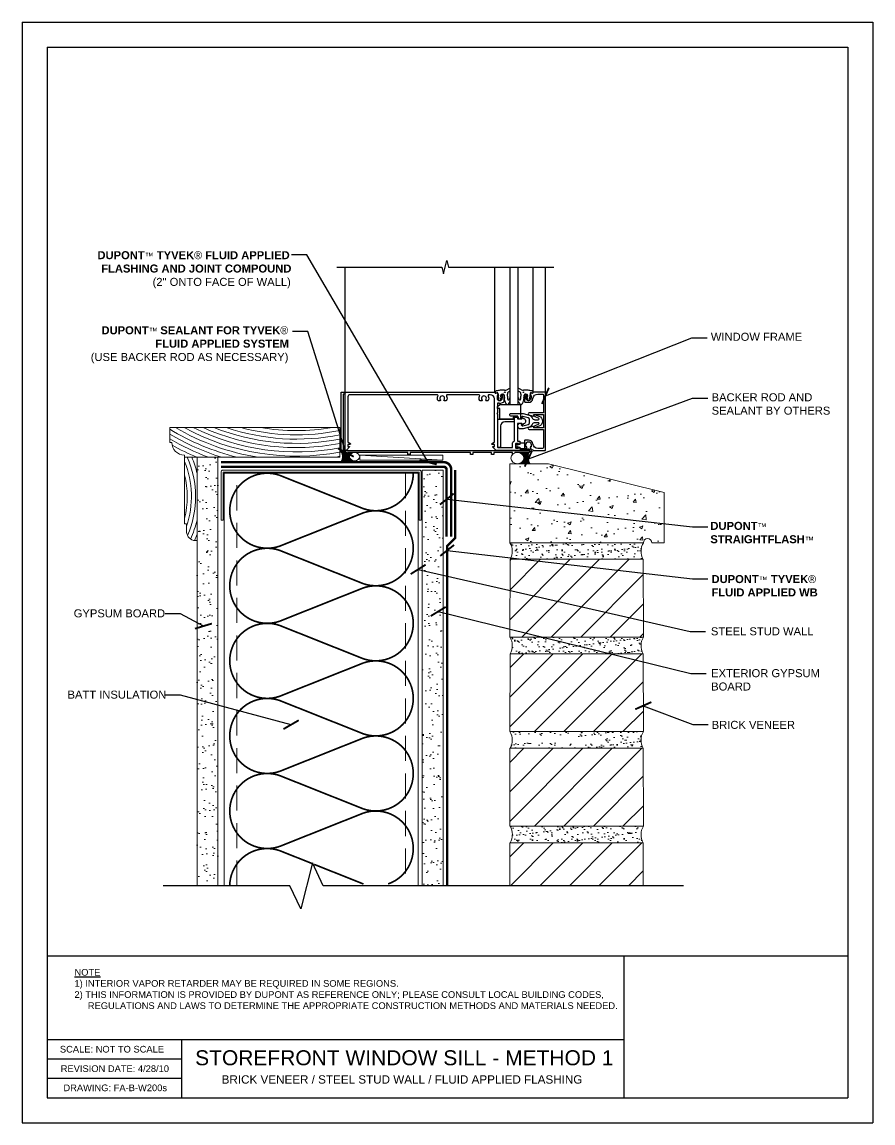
# Model space of a CAD drawing. Extents: x 278.4 to 303.9, y -269.5 to -236.5.
import ezdxf

# ---------------------------------------------------------------- set-up
doc = ezdxf.new("R2010")
doc.units = 0
doc.header["$LTSCALE"] = 1.5
doc.header["$MEASUREMENT"] = 0
doc.linetypes.add('DASHED', pattern=[0.75, 0.5, -0.25])
doc.linetypes.add('DASHED2', pattern=[0.375, 0.25, -0.125])
doc.layers.get('0').update_dxf_attribs({"color": 8, "linetype": 'CONTINUOUS'})
for name, color, linetype in [('8x11-ttb$0$B', 5, 'CONTINUOUS'), ('DuPont Self-Adhered Flashing', 252, 'CONTINUOUS'), ('INSULATION', 241, 'CONTINUOUS'), ('SEALANT', 250, 'CONTINUOUS'), ('Storefront Window', 250, 'CONTINUOUS'), ('STRUCTURE', 250, 'CONTINUOUS'), ('TEXT', 7, 'CONTINUOUS'), ('Tyvek FA Flashing and Joint Treatment', 150, 'DASHED2'), ('Tyvek FA WB', 10, 'DASHED2')]:
    doc.layers.add(name, color=color, linetype=linetype)
for name, color, linetype, lineweight in [('A-Backer Rod', 250, 'CONTINUOUS', 15), ('A-Sealant', 250, 'CONTINUOUS', 15), ('brick', 250, 'CONTINUOUS', 5), ('Gyp Board', 250, 'CONTINUOUS', 20), ('Metal Stud', 250, 'CONTINUOUS', 18), ('Shims', 250, 'CONTINUOUS', 25), ('Wood', 250, 'CONTINUOUS', 20)]:
    doc.layers.add(name, color=color, linetype=linetype, lineweight=lineweight)
doc.layers.add('VIEWPORT', color=7, linetype='CONTINUOUS', plot=False)
doc.styles.add('DETAILS', font='sanss___.ttf', dxfattribs={"height": 1})
doc.dimstyles.new('ARCH_1_1-2_IN', dxfattribs={"dimscale": 0, "dimtxt": 0.09375, "dimasz": 0.09375, "dimexe": 0.0625, "dimexo": 0.0625, "dimgap": 0.0625, "dimtad": 1, "dimdec": 4, "dimlfac": 8, "dimzin": 3, "dimdsep": 46, "dimlunit": 4, "dimtxsty": 'Standard', "dimblk1": 'ARCHTICK', "dimblk2": 'ARCHTICK', "dimsah": 1, "dimcen": 0.0625, "dimdle": 0.0625, "dimclrd": 256, "dimclre": 256, "dimclrt": 256, "dimadec": 0, "dimazin": 0, "dimtfac": 1, "dimtdec": 4, "dimtmove": 0, "dimatfit": 3, "dimldrblk": 'ARCHTICK', "dimfxl": 1, "dimfrac": 2, "dimtolj": 1, "dimtzin": 0, "dimlwd": -1, "dimlwe": -1, "dimarcsym": 0})
pattern_1 = [(37.50000000000001, (178.3691085009879, -97.38126436075288), (-0.009449003716441223, 0.2890235653519738), [0, -0.228, 0, -0.255, 0, -0.24375]), (7.499999999999999, (178.3691085009879, -97.38126436075288), (0.2654665057901591, 0.423321909784461), [0, -0.123, 0, -0.2055, 0, -0.07875]), (327.5, (178.1846085009879, -97.38126436075288), (0.4671212792627242, 0.0008488580305446746), [0, -0.075, 0, -0.27, 0, -0.3525]), (317.5, (178.1846085009879, -97.38126436075288), (0.450918990685844, 0.1316513347401374), [0, -0.0375, 0, -0.177, 0, -0.2025])]

# ---------------------------------------------------------------- blocks, each defined once
blk = doc.blocks.new('_ArchTick')
at = {"color": 0, "linetype": 'ByBlock', "const_width": 0.15}
blk.add_lwpolyline([(-0.5, -0.5), (0.5, 0.5)], dxfattribs=at)
blk = doc.blocks.new('Revsion Date')
at = {"layer": 'TEXT', "insert": (0.000131622949083976, 0.2031688605532622, 2.979996827461446e-09), "char_height": 0.2, "width": 16.26451670448571, "attachment_point": 1, "style": 'DETAILS'}
blk.add_mtext('\\pi-0.033334,l0.033334,t0.1;REVISION DATE: 4/28/10', dxfattribs=at)

msp = doc.modelspace()

# ---------------------------------------------------------------- hatches: boundary and pattern name
at = {"layer": 'brick', "lineweight": 15}
h = msp.add_hatch(dxfattribs=at)
h.set_pattern_fill('AR-CONC', color=256, scale=0.15, style=0)
h.set_pattern_definition([(49.99999999999999, (178.3691085009879, -97.38126436075288), (1.07589027390113, -0.09412820247389266), [0.1125, -1.2375]), (355, (178.3691085009879, -97.38126436075288), (-0.2081270004195, 1.128288200550018), [0.09, -0.9899999999999999]), (100.4514, (178.4587660209879, -97.38910837075287), (0.8677640725710324, 1.03415931309143), [0.09561028499999989, -1.051713167999998]), (46.18420000000001, (178.3691085009879, -97.08126436075287), (1.600861572938467, -0.2482785214935271), [0.16875, -1.85625]), (96.6356, (178.5025136184879, -97.10195432125289), (1.401994058323055, 1.461176806350662), [0.1434154319999997, -1.577569499999998]), (351.1842, (178.3691085009879, -97.08126436075287), (1.401992917700441, 1.461177901387987), [0.135, -1.485]), (21, (178.5191085009879, -97.15626436075289), (0.8953605781776924, -0.6039283359980082), [0.1125, -1.2375]), (326.0000000000001, (178.5191085009879, -97.15626436075289), (0.3649729978823726, 1.087725067570279), [0.09, -0.9899999999999999]), (71.4514, (178.5937218504879, -97.20659176975289), (1.260333942872235, 0.4837957450649286), [0.095610285, -1.051713168]), (37.50000000000001, (178.3691085009879, -97.38126436075288), (0.018239782975936, 0.4993407807469672), [0, -0.9779999999999999, 0, -1.005, 0, -0.9937499999999999]), (7.499999999999999, (178.3691085009879, -97.38126436075288), (0.3946043061632229, 0.5916175678235404), [0, -0.573, 0, -0.9555, 0, -0.37875]), (327.5, (178.0346085009879, -97.38126436075288), (0.8007336542586136, -0.0338323076015697), [0, -0.375, 0, -1.17, 0, -1.5525]), (317.5, (177.8846085009879, -97.38126436075288), (0.8747792540135794, 0.1501574734984764), [0, -0.4875, 0, -0.7769999999999999, 0, -1.1025])])
edge = h.paths.add_edge_path()
edge.add_line((296.6238914215507, -252.1448535965501), (292.9822142742928, -252.1448535965501))
edge.add_line((292.9822142742928, -252.1448535965501), (292.9822142742928, -250.4666155386643))
edge.add_line((292.9822142742928, -250.4666155386643), (292.9822142742928, -249.7789681089602))
edge.add_line((292.9822142742928, -249.7789681089602), (294.1383635080297, -249.7789681089602))
edge.add_line((294.1383635080297, -249.7789681089602), (297.6019086531534, -250.644854395241))
edge.add_line((297.6019086531534, -250.644854395241), (297.6033122384229, -251.4282472725178))
edge.add_line((297.6033122384229, -251.4282472725178), (297.6033122384229, -252.1446366283805))
edge.add_line((297.6033122384229, -252.1446366283805), (297.2283122384229, -252.1446366283805))
edge.add_arc((297.1033122384229, -252.1446366283805), 0.125, 0, 180)
edge.add_line((296.9783122384229, -252.1446366283805), (296.6238914215507, -252.1446366283805))
at = {"layer": 'brick'}
h = msp.add_hatch(dxfattribs=at)
h.set_pattern_fill('AR-SAND', color=256, scale=0.15, style=0)
h.set_pattern_definition(pattern_1)
edge = h.paths.add_edge_path()
edge.add_line((292.9837622007831, -252.6424974540283), (296.9769053236654, -252.6398463499883))
edge.add_arc((297.3969481983992, -252.3936639122074), 0.4868693965391097, 149.2667922168358, 210.374091206803, ccw=False)
edge.add_line((296.9784565782813, -252.1448535965501), (292.9822142742928, -252.14485359655))
edge.add_arc((292.5589141914326, -252.3949946121018), 0.4916843375690849, -30.22370756333339, 30.58014467202571, ccw=False)
h = msp.add_hatch(dxfattribs=at)
h.set_pattern_fill('_USER', color=256, scale=0.625, angle=45, style=0, pattern_type=0)
h.set_pattern_definition([(45, (-76.84190463290682, -343.1931991219662), (-0.4419417382415922, 0.4419417382415922), [])])
h.paths.add_polyline_path([(292.9837622007831, -252.6424974540283), (296.9769053250279, -252.6398484037757), (296.9784532501559, -254.9731701576076), (292.982214274293, -254.9758212616475)])
h = msp.add_hatch(dxfattribs=at)
h.set_pattern_fill('AR-SAND', color=256, scale=0.15, style=0)
h.set_pattern_definition(pattern_1)
h.paths.add_polyline_path([(296.9784532501559, -260.6398368242741), (292.9859752967748, -260.6424854332527, -0.2687543625485936), (292.9890467757094, -261.1398463499882), (296.9769053236656, -261.1398463499882, -0.2704061141941634)])
h.paths.add_polyline_path([(296.9784532501559, -257.8065034909408), (292.9822142742929, -257.8091545949808, -0.0795253323246055), (293.0392939898611, -257.9552091363068), (295.744256502422, -257.9552091363069, -1.005360628444522), (295.7474801836995, -258.1430366619174), (293.043725337451, -258.1427480951458, -0.08830990484612608), (292.9852871782371, -258.3065130166549), (296.9769053236656, -258.3065130166549, -0.2704061141941989)])
h.paths.add_polyline_path([(296.9784532501559, -254.9731701576076), (292.9822142742929, -254.9758212616475, -0.2704061141942587), (292.9837622007832, -255.4758307873617), (296.9769053236656, -255.4731796833216, -0.2704061141941633)])
h = msp.add_hatch(dxfattribs=at)
h.set_pattern_fill('_USER', color=256, scale=0.625, angle=45, style=0, pattern_type=0)
h.set_pattern_definition([(45, (178.3691085009879, -97.38126436075288), (-0.4419417382415922, 0.4419417382415922), [])])
h.paths.add_polyline_path([(292.9837622007832, -255.4758307873616), (296.9769053236654, -255.4731796833216), (296.9784532501559, -257.8065034909408), (292.9837622007832, -257.8065034909408)])
h = msp.add_hatch(dxfattribs=at)
h.set_pattern_fill('_USER', color=256, scale=0.625, angle=45, style=0, pattern_type=0)
h.set_pattern_definition([(45, (178.3691085009878, -100.214597694086), (-0.4419417382415922, 0.4419417382415922), [])])
h.paths.add_polyline_path([(292.9837622007831, -258.3091641206947), (296.9769053236653, -258.3065130166547), (296.9784532501558, -260.6398368242739), (292.9837622007831, -260.6398368242739)])
h = msp.add_hatch(dxfattribs=at)
h.set_pattern_fill('_USER', color=256, scale=0.625, angle=45, style=0, pattern_type=0)
h.set_pattern_definition([(45, (178.3691085009879, -103.0479310274195), (-0.4419417382415922, 0.4419417382415922), [])])
h.paths.add_polyline_path([(292.9837622489657, -262.4256936682422), (296.977657594537, -262.4256924018486), (296.9769053236654, -261.1398463499883), (292.9837622007832, -261.1424974540282)])
at = {"layer": 'Gyp Board'}
h = msp.add_hatch(dxfattribs=at)
h.set_pattern_fill('AR-SAND', color=256, scale=0.25, style=0)
h.set_pattern_definition([(37.50000000000001, (-1311.044720896794, -839.761149742707), (-0.01574833952740204, 0.4817059422532897), [0, -0.38, 0, -0.425, 0, -0.40625]), (7.499999999999999, (-1311.044720896794, -839.761149742707), (0.4424441763169318, 0.7055365163074351), [0, -0.205, 0, -0.3425, 0, -0.13125]), (327.5, (-1311.352220896794, -839.761149742707), (0.7785354654378738, 0.001414763384241069), [0, -0.125, 0, -0.45, 0, -0.5875]), (317.5, (-1311.352220896794, -839.761149742707), (0.7515316511430734, 0.2194188912335623), [0, -0.0625, 0, -0.295, 0, -0.3375])])
h.paths.add_polyline_path([(284.2300539622776, -249.5844577483037), (283.6050539622776, -249.5844577483037), (283.6050539622776, -250.0540769670569), (283.6050539622776, -262.4256948714468), (284.2300539622776, -262.4256948714468)])
h = msp.add_hatch(dxfattribs=at)
h.set_pattern_fill('AR-SAND', color=256, scale=0.25, style=0)
h.set_pattern_definition([(37.50000000000001, (-1311.044720896794, -839.6197605755733), (-0.01574833952740204, 0.4817059422532897), [0, -0.38, 0, -0.425, 0, -0.40625]), (7.499999999999999, (-1311.044720896794, -839.6197605755733), (0.4424441763169318, 0.7055365163074351), [0, -0.205, 0, -0.3425, 0, -0.13125]), (327.5, (-1311.352220896794, -839.6197605755733), (0.7785354654378738, 0.001414763384241069), [0, -0.125, 0, -0.45, 0, -0.5875]), (317.5, (-1311.352220896794, -839.6197605755733), (0.7515316511430734, 0.2194188912335623), [0, -0.0625, 0, -0.295, 0, -0.3375])])
h.paths.add_polyline_path([(290.9800539622774, -252.2757759675392), (290.9754193784476, -252.282658764121), (290.9631764842672, -252.2529499018164), (290.9110505944549, -252.2529499018164), (290.8910459043267, -252.282658764121), (290.8788019030932, -252.2529499018164), (290.8266772356898, -252.2529499018164), (290.8066648008111, -252.2826587641211), (290.7944230136833, -252.2529499018162), (290.7422961321744, -252.2529499018162), (290.7222836972955, -252.2826587641207), (290.7100419101675, -252.2529499018162), (290.6579150286586, -252.2529499018162), (290.6379025937799, -252.2826587641208), (290.6256608066516, -252.2529499018163), (290.5735339251432, -252.2529499018163), (290.5535214902642, -252.282658764121), (290.541279703136, -252.2529499018162), (290.4891528216276, -252.2529499018162), (290.4691403867484, -252.2826587641207), (290.4568985996204, -252.2529499018162), (290.4047717181119, -252.2529499018162), (290.3847592832328, -252.2826587641207), (290.372517496105, -252.2529499018162), (290.3550539622776, -252.252949901816), (290.3550539622776, -262.4256960320502), (290.9800445447054, -262.4256970548169)])
h.paths.add_polyline_path([(290.9800539622776, -249.9684617345482), (290.3550539622776, -249.9684617345482), (290.3550539622776, -252.1075794184177), (290.3647465460426, -252.1075794184176), (290.3847745420221, -252.0779163324802), (290.3969974666119, -252.1075794184177), (290.4491276495584, -252.1075794184177), (290.4691556455377, -252.0779163324804), (290.4813785701276, -252.1075794184177), (290.533508753074, -252.1075794184177), (290.5535367490533, -252.0779163324804), (290.5657596736432, -252.1075794184177), (290.6178898565892, -252.1075794184177), (290.6379178525687, -252.0779163324802), (290.6501407771586, -252.1075794184178), (290.7022709601048, -252.1075794184179), (290.7222989560846, -252.0779163324801), (290.7345218806747, -252.1075794184178), (290.7866445376487, -252.1075794184178), (290.8066648008109, -252.0779163324801), (290.8188899360945, -252.1075794184178), (290.871017908347, -252.1075794184179), (290.8910459043265, -252.0779163324802), (290.9032699342635, -252.1075794184178), (290.9553991152854, -252.1075794184178), (290.9800539622774, -252.0710494867592)])
at = {"layer": 'SEALANT'}
h = msp.add_hatch(color=256, dxfattribs=at)
h.dxf.hatch_style = 1
edge = h.paths.add_edge_path()
edge.add_arc((287.6696570479539, -249.5669869291075), 0.279417059461516, 333.1394719912861, 386.86052800861216, ccw=False)
edge.add_line((287.9189275235653, -249.6932332086825), (288.3267016907063, -249.6932332086825))
edge.add_ellipse((288.3267016907076, -249.5669869291075), major_axis=(0.1517510156975689, -9.291762901112102e-18), ratio=0.8319303761802328, start_angle=90, end_angle=270, ccw=False)
edge.add_line((288.3267016907025, -249.4407406495327), (287.9189275235656, -249.440740649533))
h = msp.add_hatch(color=256, dxfattribs=at)
h.dxf.hatch_style = 1
edge = h.paths.add_edge_path()
edge.add_ellipse((293.2027818901217, -249.6101411175973), major_axis=(0.1957053281349535, 0), ratio=0.8626591466456875, start_angle=-90, end_angle=90, ccw=False)
edge.add_line((293.2027818901223, -249.7789681089602), (293.5831763897695, -249.7789681089602))
edge.add_arc((293.9466725974347, -249.5734405078185), 0.4175776428618173, 161.5539522798519, 209.4846354654234, ccw=False)
edge.add_line((293.5505492490853, -249.4413141262343), (293.2027818901231, -249.4413141262343))

# ---------------------------------------------------------------- linework, layer by layer
at = {"layer": '8x11-ttb$0$B', "color": 7}
for p, q in [((279.1095948650093, -237.2887712683001, 2.979996827461446e-09), (279.1095948650093, -268.7887712683001, 2.979996827461446e-09)), ((279.1095948650093, -237.2887712683001, 2.979996827461446e-09), (303.1095948650093, -237.2887712683001, 2.979996827461446e-09)), ((303.1095948650093, -237.2887712683001, 2.979996827461446e-09), (303.1095948650093, -268.7887712683001, 2.979996827461446e-09)), ((279.1095948650093, -267.0381050034567, 2.979996827461446e-09), (296.3981418778483, -267.0381050034567, 2.979996827461446e-09)), ((279.1095948650093, -268.7887712683001, 2.979996827461446e-09), (303.1095948650093, -268.7887712683001, 2.979996827461446e-09))]:
    msp.add_line(p, q, dxfattribs=at)
at = {"layer": '8x11-ttb$0$B', "color": 7, "elevation": 2.979996827461446e-09}
for points in [[(303.1095948650093, -264.5434509550295), (279.1095948650093, -264.5434509550295)], [(296.3981418778483, -264.5434509550295), (296.3981418778483, -268.7887712683001)], [(283.137301026341, -267.0381050034567), (283.137301026341, -268.7887712683001)], [(283.137301026341, -267.6217050034567), (279.1095948650093, -267.6217050034567)], [(283.137301026341, -268.2053050034567), (279.1095948650093, -268.2053050034567)]]:
    msp.add_lwpolyline(points, dxfattribs=at)
at = {"layer": 'A-Backer Rod'}
msp.add_ellipse((288.3267016907076, -249.5669869291077), major_axis=(0.1517510156975689, -9.291762901112107e-18), ratio=0.8319303761802328, dxfattribs=at)
at = {"layer": 'A-Backer Rod', "extrusion": (0, 0, -1)}
msp.add_ellipse((293.2027818901217, -249.6101411175972), major_axis=(0.1957053281349534, 0), ratio=0.8626591466456875, dxfattribs=at)
at = {"layer": 'A-Sealant'}
msp.add_arc((293.9466725974347, -249.5734405078186), 0.4175776428618391, 161.5539522798513, 209.4846354654126, dxfattribs=at)
at = {"layer": 'brick', "lineweight": 15}
msp.add_lwpolyline([(296.6238914215507, -252.1448535965501), (292.9822142742928, -252.1448535965501), (292.9822142742928, -250.4666155386643), (292.9822142742928, -249.7789681089602), (294.1383635080297, -249.7789681089602), (297.6019086531534, -250.644854395241), (297.6033122384229, -251.4282472725178), (297.6033122384229, -252.1446366283805), (297.2283122384229, -252.1446366283805, 0.9999999999999999), (296.9783122384229, -252.1446366283805), (296.6238914215507, -252.1446366283805)], format="xyb", dxfattribs=at)
at = {"layer": 'brick'}
for points in [[(296.9784532501559, -254.9731701576075), (292.982214274293, -254.9758212616475), (292.9837622007831, -252.6424974540283), (296.9769053236654, -252.6398463499883), (296.9784532501559, -254.9731701576075, 0.2704061141941634), (296.9769053236656, -255.4731796833216, 0.9074311398367584), (296.9769053236656, -255.4731796833216, -0.1931272375800366)], [(296.9784532501559, -257.8065034909408), (292.982214274293, -257.8091545949808), (292.9837622007832, -255.4758307873617), (296.9769053236654, -255.4731796833216), (296.9784532501559, -257.8065034909408, 0.2704061141941634), (296.9769053236656, -258.3065130166549, 0.9074311398367584), (296.9769053236656, -258.3065130166549, -0.1931272375800366)], [(296.9784532501559, -260.6398368242741), (292.982214274293, -260.6424879283141), (292.9769053236654, -258.3065130166549), (296.9769053236654, -258.3065130166549), (296.9784532501559, -260.6398368242741, 0.2704061141941634), (296.9769053236656, -261.1398463499882, 0.9074311398367584), (296.9769053236656, -261.1398463499882, -0.1931272375800366)]]:
    msp.add_lwpolyline(points, format="xyb", dxfattribs=at)
msp.add_lwpolyline([(292.9798276581049, -262.4256936694898), (292.9769053236656, -261.1398463499882), (296.9769053236656, -261.1398463499882), (296.9777583536479, -262.4256924018166)], dxfattribs=at)
for centre, radius, start, end in [((292.5589141914326, -252.3949946121018), 0.4916843375690687, 329.7762924366647, 30.58014467201867), ((297.4061576675357, -252.3961848299044), 0.4960802461384045, 149.5601036199047, 210.0851456523679), ((292.5545131850386, -255.2271524950018), 0.4960802461384045, 329.9148543476321, 30.43989638009526), ((292.5545131850386, -258.0604858283351), 0.4960802461384045, 329.9148543476321, 30.43989638009526), ((292.5582742075205, -260.8938166666069), 0.4960802461384045, 329.9148543476321, 30.43989638009526)]:
    msp.add_arc(centre, radius, start, end, dxfattribs=at)
at = {"layer": 'DuPont Self-Adhered Flashing', "const_width": 0.075}
msp.add_lwpolyline([(291.0800539622776, -251.9684617345482), (291.0800539622776, -249.9520617345482, 0.4142135623731242), (291.0000539622776, -249.8720617345482), (284.3238039622776, -249.8720617345483)], format="xyb", dxfattribs=at)
at = {"layer": 'Gyp Board'}
for points in [[(283.6050539622776, -262.4256948714468), (283.6050539622776, -249.5844577483037)], [(284.2300539622776, -249.5844577483037), (284.2300539622776, -262.4256948714468)], [(286.158611825903, -249.5844577483037), (285.533611825903, -249.5844577483037)], [(290.9800539622776, -262.4256970548322), (290.9800539622776, -249.9684617345482), (290.3550539622776, -249.9684617345482), (290.3550539622776, -262.4256960320502)]]:
    msp.add_lwpolyline(points, dxfattribs=at)
at = {"layer": 'INSULATION', "color": 253, "const_width": 0.05}
for points in [[(290.0839283872514, -256.8122117345491, 0.5155500965721037), (288.5909290028841, -255.7491024019287), (286.076927771621, -256.7503210671696, -1.404370499403762), (286.0769277716237, -254.6241024019299), (288.5909290028837, -255.6253210671696, 1.404370499398822), (288.5909290028837, -253.4991024019285), (286.0769277716201, -254.5003210671694, -1.404370499403763), (286.076927771623, -252.3741024019297), (288.5909290028828, -253.3753210671694, 1.404370499398822), (288.5909290028837, -251.2491024019285), (286.0769277716201, -252.2503210671694, -1.404370499403762), (286.076927771623, -250.1241024019297), (288.5909290028828, -251.1253210671694, 0.5155500965725927), (290.0839283872508, -250.0622117345485)], [(289.3312312457614, -262.3738216353831, 0.9979766192674526), (288.5909290028846, -260.2491024019298), (286.0769277716211, -261.2503210671707, -1.404370499403763), (286.076927771624, -259.1241024019311), (288.5909290028837, -260.1253210671707, 1.404370499398822), (288.5909290028846, -257.9991024019298), (286.0769277716211, -259.0003210671707, -1.404370499403762), (286.076927771624, -256.8741024019311), (288.5909290028837, -257.8753210671707, 0.5155500965725927), (290.0839283872517, -256.8122117345498)], [(284.5839873390784, -262.4256948714469, -0.5123147569614868), (286.0769277716247, -261.3741024019313), (287.0493384762382, -261.7613718016563)]]:
    msp.add_lwpolyline(points, format="xyb", dxfattribs=at)
msp.add_lwpolyline([(287.1135322334051, -261.7869374167674), (288.5909290028851, -262.3753210671711)], dxfattribs=at)
at = {"layer": 'Metal Stud'}
msp.add_lwpolyline([(290.2613039622776, -251.4684617345482), (290.2613039622774, -250.0309617345482), (284.3863039622776, -250.0309617345485), (284.3863039622776, -251.4684617345482), (284.3238039622776, -251.4684617345482), (284.3238039622776, -250.0309617345482, -0.414213562373095), (284.3863039622776, -249.9684617345482), (290.2613039622776, -249.9684617345482, -0.414213562373095), (290.3238039622776, -250.0309617345482), (290.3238039622776, -251.4684617345482)], format="xyb", close=True, dxfattribs=at)
at = {"layer": 'Metal Stud', "lineweight": 13}
msp.add_lwpolyline([(284.4175539622776, -262.4256948714468), (284.4175539622776, -250.0622117345485), (290.2300539622776, -250.0622117345485), (290.2300539622776, -262.4256958274937)], dxfattribs=at)
at = {"layer": 'Metal Stud', "linetype": 'DASHED', "lineweight": 5}
msp.add_lwpolyline([(284.7925539622776, -262.4256948714469), (284.7925539622776, -250.0622117345485), (289.8550539622776, -250.0622117345485), (289.8550539622776, -262.4256952138245)], dxfattribs=at)
at = {"layer": 'SEALANT', "lineweight": 15}
msp.add_lwpolyline([(293.5179651136208, -249.6236764750982), (293.5325871015554, -249.6273319720818)], dxfattribs=at)
at = {"layer": 'Shims', "lineweight": 15}
msp.add_lwpolyline([(288.482777927192, -249.5200617824247), (290.9709510865848, -249.5200617824247), (290.9709510865848, -249.6709655529006), (288.482777927192, -249.6709655529006)], close=True, dxfattribs=at)
msp.add_lwpolyline([(290.9709510865848, -249.6709655529006), (288.482777927192, -249.5200617824247)], dxfattribs=at)
at = {"layer": 'Storefront Window'}
for p, q in [((288.0441341959316, -247.6288141262345), (288.0441341959316, -243.891500340313)), ((292.5321341959316, -247.6288141262344), (292.5321341959316, -243.891500340313)), ((293.6816787755109, -247.6288141262344), (293.6816787755109, -243.891500340313)), ((294.043678775511, -247.6288141262345), (294.043678775511, -243.891500340313)), ((292.5446203127789, -247.6551771466983), (292.5415682256805, -247.619051744193)), ((292.6420885732149, -247.7935337137231), (292.598964391153, -247.7727914166438)), ((292.6227700995559, -247.6599629343694), (292.6405001759704, -247.7392336912118)), ((292.6461715296108, -247.7988588398218), (292.6470892941038, -247.8169784209273)), ((292.8862479629558, -247.5586433595514), (292.9813473887231, -247.5172494011922)), ((293.327109588066, -247.5586433595514), (293.2320101622988, -247.5172494011922)), ((293.5671860214111, -247.7988588398218), (293.5662682569181, -247.8169784209273)), ((293.571268977807, -247.7935337137231), (293.614393159869, -247.7727914166438)), ((293.590587451466, -247.6599629343694), (293.5728573750515, -247.7392336912118)), ((293.668737238243, -247.6551771466983), (293.6717893253415, -247.619051744193))]:
    msp.add_line(p, q, dxfattribs=at)
for points in [[(287.7931341959317, -243.891500340313), (290.943168775511, -243.891500340313), (290.993188775511, -244.091480340313), (291.093168775511, -243.691500340313), (291.143168775511, -243.891500340313), (294.2932233550904, -243.891500340313)], [(292.981678775511, -243.891500340313), (292.981678775511, -248.0038141262344), (293.231678775511, -248.0038141262344), (293.231678775511, -243.891500340313)]]:
    msp.add_lwpolyline(points, dxfattribs=at)
msp.add_lwpolyline([(293.0531529787962, -249.5013237036407), (293.0531529787962, -249.4413141262344), (292.4950785713905, -249.4413141262344), (292.4950785713905, -249.5043141262344), (292.4250785713905, -249.5043141262344), (292.4250785713905, -249.4413141262344), (291.8670041639848, -249.4413141262344), (291.8670041639848, -249.5043141262344), (291.7970041639848, -249.5043141262344), (291.7970041639848, -249.4413141262344), (289.9905691799584, -249.4413141262344), (289.9905691799584, -249.5048141262345), (289.9205691799584, -249.5048141262345), (289.9205691799584, -249.4413141262344), (288.114134195932, -249.4413141262344), (288.114134195932, -249.5048141262345), (288.044134195932, -249.5048141262345), (288.044134195932, -249.4413141262344), (287.919134195932, -249.4413141262344), (287.919134195932, -247.6298141262345), (288.0128841959321, -247.6298141262345, -1), (288.0128841959321, -247.6923141262336), (287.981634195932, -247.6923141262345), (287.981634195932, -249.3788141262344), (293.5606528787962, -249.3788141262344, -0.577350269189628), (293.5736432598529, -249.4013141262345), (293.5505492490853, -249.4413141262344), (293.1231529787962, -249.4413141262344), (293.1231529787962, -249.4559208902479)], format="xyb", dxfattribs=at)
for points in [[(292.514678775511, -249.1254030006498), (292.514678775511, -247.8338141262345, 0.4142135623731034), (292.389678775511, -247.7088141262345), (292.3577140279381, -247.7088141262345, 0.5558234986353783), (292.3299146438852, -247.7535325170394, -0.236434646243465), (292.3291556949522, -247.8816110012344, -0.2822912805812141), (292.3157839901157, -247.8898141262345), (292.2678603439421, -247.8898141262345, -0.6446448688012341), (292.2565793947776, -247.8649277625981, 2.206052281035937), (292.1467781562442, -247.8649277625981, -0.6446448688013208), (292.1354972070799, -247.8898141262345), (292.0875735609062, -247.8898141262345, -0.2822912805812464), (292.0742018560697, -247.8816110012344, -0.236434646243558), (292.073442907137, -247.753532517039, 0.5558234986353612), (292.0456435230838, -247.7088141262345), (291.1077140279381, -247.7088141262345, 0.5558234986355347), (291.0799146438851, -247.7535325170394, -0.236434646243559), (291.0791556949522, -247.8816110012344, -0.2822912805812567), (291.0657839901157, -247.8898141262345), (291.0178603439421, -247.8898141262345, -0.6446448688013702), (291.0065793947776, -247.8649277625981, 2.206052281035924), (290.8967781562442, -247.8649277625981, -0.6446448688014803), (290.8854972070799, -247.8898141262345), (290.8375735609062, -247.8898141262345, -0.2822912805812284), (290.8242018560697, -247.8816110012344, -0.2364346462434863), (290.823442907137, -247.7535325170391, 0.5558234986354615), (290.7956435230839, -247.7088141262345), (288.1861341959316, -247.7088141262345, 0.4142135623730951), (288.1241341959316, -247.7708141262344), (288.1241341959316, -249.1254030006498), (288.1952291876524, -249.1709767132914, -0.7490425318064292), (288.1871341959315, -249.1986049003759), (288.1241341959316, -249.1986049003759), (288.1241341959316, -249.2636049003759), (288.1707409117276, -249.2636049003759, -0.6603470238661271), (288.1757970677991, -249.2754459008697), (288.0928274903223, -249.3621030151234), (288.0928274903223, -249.3788141262344), (288.0441341959316, -249.3788141262344), (288.0441341959316, -247.6288141262345), (292.5321341959316, -247.6288141262344), (292.542679650477, -247.6588141262345), (292.5956787755109, -247.6488141262345), (292.624678775511, -247.7313141262345), (292.5956787755109, -247.7313141262345), (292.5956787755109, -247.8083141262344, 1), (292.7536787755109, -247.8083141262344), (292.7536787755109, -247.7313141262345), (292.7246787755109, -247.7313141262345), (292.7246787755109, -247.7193141262345, -0.414213562373134), (292.7446787755109, -247.6993141262345), (292.793678775511, -247.6993141262345), (292.793678775511, -247.9223141262344, -0.3224291363345259), (292.7766182875407, -247.9460199092574), (292.6666787755109, -247.9863841745436), (292.6666787755109, -247.9648141262344), (292.604678775511, -247.9648141262344), (292.604678775511, -248.2543141262345), (292.5896787755109, -248.2693141262345), (292.604678775511, -248.2843141262344), (292.6046787755109, -249.2738141262345, 0.4142135623731125), (292.619678775511, -249.2888141262345), (293.053678875511, -249.2888141262345), (293.053678875511, -249.1878141262345, -0.2953831756989194), (293.1156787755109, -249.0920227310052), (293.1156787755109, -248.3793141262345), (293.2056787755109, -248.3793141262345), (293.2056787755109, -248.4338141262344), (293.3350413996214, -248.4338141262344), (293.3307050921424, -248.3842499049482, -0.6309963913485143), (293.3384825445822, -248.3796692854069), (293.4002818539077, -248.4200160684266, -0.5417518471030809), (293.4001864378076, -248.5875472092501), (293.3384730946443, -248.6277376824251, -0.6302003646972343), (293.3307050921424, -248.6231507027658), (293.335021483286, -248.5738141262345), (293.2056787755109, -248.5738141262344), (293.2056787755109, -249.0878141262344, 0.4142135623731125), (293.2206787755109, -249.1028141262344), (293.263678675511, -249.1028141262345, -0.4142135623730605), (293.2786786755109, -249.1178141262345), (293.2786786755109, -249.1698141262344, -0.4142135623731367), (293.253678675511, -249.1948141262345), (293.238678675511, -249.1948141262345), (293.238678675511, -249.1728141262345), (293.158678875511, -249.1728141262345, 0.4142135623730604), (293.143678875511, -249.1878141262345), (293.143678875511, -249.2958141262345, 0.4142135623730605), (293.158678875511, -249.3108141262344), (293.238678675511, -249.3108141262344), (293.238678675511, -249.2888141262345), (293.253678675511, -249.2888141262345, -0.4142135623730951), (293.2786786755109, -249.3138141262344), (293.2786786755109, -249.3288141262344), (293.5511787755109, -249.3288141262344, -1), (293.5511787755109, -249.3788141262344), (292.5455300606997, -249.3788141262344), (292.5455300606997, -249.3621030151234), (292.4625604832228, -249.2754459008697, -0.660347023866325), (292.4676166392942, -249.2636049003759), (292.514678775511, -249.2636049003759), (292.514678775511, -249.1986049003759), (292.451678775511, -249.1986049003759, -0.7490425318063794), (292.4435837837901, -249.1709767132914)], [(293.4193988888034, -249.0903141262345), (293.4193988888034, -249.3083141262346), (293.4683988888033, -249.3083141262346, 0.4142135623730951), (293.4883988888034, -249.2883141262345), (293.4883988888034, -249.2763141262345), (293.4593988888034, -249.2763141262345), (293.4593988888034, -249.1993141262345, -1), (293.6173988888033, -249.1993141262345), (293.6173988888033, -249.2763141262345), (293.5883988888033, -249.2763141262345), (293.6173988888033, -249.3588141262346), (293.6703980138373, -249.3488141262346), (293.6813988888034, -249.3788141262345), (294.0433988888034, -249.3788141262345), (294.0433988888034, -247.6288141262345), (293.6813988888034, -247.6288141262345), (293.6703980138373, -247.6588141262346), (293.6173988888033, -247.6488141262345), (293.5883988888033, -247.7313141262346), (293.6173988888033, -247.7313141262346), (293.6173988888033, -247.8083141262346, -1), (293.4593988888034, -247.8083141262346), (293.4593988888034, -247.7313141262346), (293.4883988888034, -247.7313141262346), (293.4883988888034, -247.7193141262346, 0.4142135623730951), (293.4683988888033, -247.6993141262345), (293.4193988888034, -247.6993141262345), (293.4193988888034, -247.9173141262345, 0.414213562373043), (293.4393988888033, -247.9373141262345), (293.5383988888034, -247.9373141262345, 0.3770804301294552), (293.666336587782, -247.8248351788661, -0.3770804301294248), (293.8210519446864, -247.6888141262345), (293.9533988888033, -247.6888141262345, -0.4142135623730951), (293.9833988888034, -247.7188141262346), (293.9833988888034, -248.25452768461), (293.5575752907403, -248.25452768461, 0.8769746978767272), (293.5498106037363, -248.3135054284099), (293.683327428449, -248.3492817248953, 0.5773515995314432), (293.6955749157132, -248.3370342865109), (293.6902377934507, -248.317115875061, -0.4931454260313212), (293.6998970517136, -248.30452768461), (293.9833988888034, -248.30452768461), (293.9833988888034, -248.7031005678589), (293.6998970517136, -248.7031005678589, -0.4931454260313071), (293.6902377934507, -248.6905123774079), (293.6955749157132, -248.6705939659579, 0.5773515995314307), (293.683327428449, -248.6583465275737), (293.5498106037363, -248.694122824059, 0.8769746978767224), (293.5575752907403, -248.7531005678589), (293.9833988888034, -248.7531005678589), (293.9833988888034, -249.2888141262346, -0.4142135623730908), (293.9533988888033, -249.3188141262345), (293.8210519446864, -249.3188141262345, -0.3770804301294404), (293.666336587782, -249.182793073603, 0.3770804301294486), (293.5383988888034, -249.0703141262346), (293.4393988888033, -249.0703141262346, 0.4142135623730951)], [(292.8254419978722, -248.5213141262345, 0.4142135623730951), (292.7004419978722, -248.6463141262345), (292.7004419978722, -249.2888141262345), (292.6204419978721, -249.2888141262345), (292.6204419978721, -248.4413141262344), (293.1074419978721, -248.4413141262344), (293.1074419978721, -248.4903141262345, -0.4142135623730951), (293.0764419978722, -248.5213141262345)], [(293.7300598934745, -248.458364413798), (293.8279243849022, -248.458364413798, 0.8390996311772737), (293.8364748884853, -248.4098720982783), (293.7356959817224, -248.3731915759748, -0.317837245195849), (293.6962197455043, -248.3162562901314, -0.5176380902049651), (293.7163494088586, -248.3022993329687), (293.8511041231342, -248.351346037892, -0.315298788878987), (293.9537489807753, -248.4979380867346), (293.9537489807753, -248.5087907408613, -0.315298788878986), (293.8511041231342, -248.6553827897039), (293.7163494088587, -248.7044294946272, -0.5176380902051414), (293.6962197455044, -248.6904725374645, -0.3178372451957014), (293.7356959817224, -248.6335372516212), (293.8364748884853, -248.5968567293176, 0.8390996311772755), (293.8279243849022, -248.548364413798), (293.7300598934745, -248.548364413798, 0.304694561002323), (293.6467417682481, -248.6043336922545, -0.234468587772891), (293.5533704619883, -248.6866266299784), (293.3735322776712, -248.7348141262344), (293.2927346403861, -248.7348141262344, -0.4142135623730951), (293.2177346403862, -248.6598141262344), (293.2177346403862, -248.6386790623059, -0.2679491924310998), (293.2552346403861, -248.573727157022), (293.2732538782726, -248.5633237451777, -0.1316524975874127), (293.2807538782727, -248.5613141262344), (293.319170655139, -248.5613141262344, -0.466307658155023), (293.3339427714343, -248.5789188488994), (293.3285490051555, -248.6095084175351, 0.5486187866266593), (293.365857809099, -248.6436956376538), (293.530076747929, -248.5996933056124, 0.3394542588633731), (293.5671357956738, -248.5513970142979), (293.5671357956738, -248.455331813298, 0.3394542588633806), (293.530076747929, -248.4070355219836), (293.3656913516671, -248.3629885878077, 0.5486187866267026), (293.3283825477237, -248.3971758079264), (293.3339427714343, -248.4287094035694, -0.4663076581549861), (293.319170655139, -248.4463141262344), (293.2807538782727, -248.4463141262344, -0.1316524975873938), (293.2732538782726, -248.4443045072912), (293.2552346403861, -248.4339010954469, -0.2713314781362632), (293.2177406052998, -248.3680033035559, 0.4179124203606423), (293.2027417982825, -248.3528141262344), (293.005278867483, -248.3528141262344, -0.4142135623730777), (292.975278867483, -248.3228141262344), (292.975278867483, -248.3028141262345, -0.4142135623731123), (293.005278867483, -248.2728141262344), (293.3768889769946, -248.2728141262344), (293.5533704619883, -248.3201021976175, -0.2344685877728889), (293.6467417682481, -248.4023951353415, 0.3046945610023244)], [(293.19490079014, -249.2196633211273), (293.2175692425129, -249.1926481115734, 0.9999999999999398), (293.1984181314349, -249.1765784213312), (293.143678875511, -249.2418141262344), (293.1984181314349, -249.3070498311377, 1.000000000000095), (293.2175692425129, -249.2909801408956), (293.19490079014, -249.2639649313417), (293.2816788755109, -249.2837627372488), (293.2816788755109, -249.3258141262344), (293.422678975511, -249.3258141262344), (293.422678975511, -249.1578141262344), (293.2816788755109, -249.1578141262344), (293.2816788755109, -249.19986551522)]]:
    msp.add_lwpolyline(points, format="xyb", close=True, dxfattribs=at)
msp.add_lwpolyline([(292.6733924433561, -248.4413141262344), (292.6733924433561, -248.1273141262345), (292.6125372624502, -248.1273141262345), (292.6108924433561, -248.0653141262345), (292.6728924433561, -248.0033141262344), (293.2983924433561, -248.0033141262344), (293.2983924433561, -248.4413141262344), (293.2363924433561, -248.4413141262344), (293.2363924433561, -248.3793141262344), (293.0803924433561, -248.3793141262344), (293.0803924433561, -248.4413141262344)], close=True, dxfattribs=at)
for centre, radius in [((292.828545989148, -247.6379965790534), 0.009999994), ((292.828545989148, -247.6379965790534), 0.009999998000000001), ((293.384811561874, -247.6379965790534), 0.009999994), ((293.384811561874, -247.6379965790534), 0.009999998000000001)]:
    msp.add_circle(centre, radius, dxfattribs=at)
for centre, radius, start, end in [((292.5515327262749, -247.6182098844047), 0.009999999999998899, 111.8614332739834, 184.8292171127414), ((292.5545848133734, -247.65433528691), 0.00999999999999946, 184.8292171127414, 291.2410432505005), ((292.6988131159153, -247.9852951572809), 0.4055289000000025, 103.0801063395949, 111.8614332739834), ((292.6355399057878, -247.862607339951), 0.2134523999999931, 96.9370317627428, 111.2410432505074), ((292.6012384337434, -247.7658013875741), 0.007350630999999883, 87.31435462762563, 251.9789134529468), ((292.6044587182461, -247.8559452902671), 0.09752886999999721, 76.30200842719564, 91.68974211223622), ((292.7981562620724, -248.5387184771686), 0.9674954000000038, 94.88853228587554, 101.3931788386633), ((292.6111906786325, -247.6624807729423), 0.01184999999999929, 12.26748173085016, 96.9370317627428), ((292.6366748226454, -247.8249631612679), 0.0224316, 184.0379173127438, 229.9430171127411), ((292.6172266511816, -247.8275867381611), 0.003027116, 57.38171711274044, 164.0146071127426), ((292.667152339659, -247.7389550580119), 0.09870529, 240.7074171127448, 248.4217171127447), ((292.6316848002707, -247.7543776769124), 0.007967245000000487, 238.7697396849675, 349.4419214387947), ((292.6202295463078, -247.7463646027431), 0.02148832999996489, 333.8424697926766, 19.38112754672094), ((292.6311794829833, -247.8061259207323), 0.01666048999999861, 25.86081711274046, 49.09641711273883), ((292.6373887845079, -247.8249801158775), 0.008709076999999999, 304.4889171127452, 1.024217112743685), ((292.6237814054608, -247.8179828264404), 0.02332952, 342.9515171127412, 2.46751711274274), ((292.7718494939296, -247.8421252737314), 0.07361984, 162.9984871127443, 184.8292171127414), ((292.8189110379412, -247.7515457998356), 0.1192468, 164.7228771127426, 184.2067774127413), ((292.7521725445082, -247.7505768053583), 0.05308686, 190.5746171127405, 207.3167171127428), ((292.7131873674646, -247.827825037279), 0.01378669, 119.7526071127395, 148.3834171127404), ((292.7224810568921, -247.72092715782), 0.01864066, 119.769217112742, 177.7942151127429), ((292.7137459706491, -247.7688677157363), 0.01063895, 214.7589171127437, 278.0616171127453), ((292.4697926011735, -247.4570301641643), 0.4297797, 303.3948171127409, 309.8331171127432), ((292.7354080257855, -247.7435090526748), 0.04465169, 98.93839711274055, 119.7856671127401), ((292.650112325005, -247.3187007103728), 0.4652344, 278.0453171127395, 282.0482171127425), ((292.7812665583971, -247.980671319167), 0.4111886000000021, 84.35233424558949, 99.17410095393194), ((292.7673501211394, -247.9464965697304), 0.2501091, 86.74782711274663, 98.94463711274055), ((292.7353725302086, -247.7750419809254), 0.0154608, 308.9378171127437, 350.7961171127437), ((292.7475370209505, -247.7768392816762), 0.003169448, 347.1813171127416, 95.72574711274298), ((292.7799138024634, -247.7253086800606), 0.02867408, 357.8316171127424, 86.74935711274202), ((293.1750472270558, -247.7402841479625), 0.3661788, 177.8300801127444, 190.8177171127426), ((291.6213215014407, -248.03712583937), 1.215661, 6.856717112743697, 10.81631711274156), ((292.8336970609571, -247.4630599162774), 0.1090769999999997, 263.7023221502838, 298.8015923723399), ((293.4581391934863, -247.7779033194915), 0.5549321999999999, 177.6985251127424, 183.9057722127406), ((293.1152582917882, -247.7076577161077), 0.212041, 164.5594871127421, 176.9913501127418), ((292.2180413435502, -247.7277812404358), 0.6861788000000001, 357.6750171127404, 2.593517112743559), ((293.0329929205604, -247.8081099062121), 0.1287155, 183.4706711127401, 201.8170171127431), ((292.9605492561052, -247.6727370815341), 0.05429163, 109.2712171127392, 156.5916871127419), ((293.4254537542366, -248.4971512626307), 1.000018, 116.365667271161, 118.871027112743), ((292.1386393253953, -247.3190297335041), 0.9734621999999999, 326.7858171127444, 329.960596846553), ((292.7879037967853, -248.4971512626307), 1.000018, 61.12897288725701, 63.63433272883901), ((294.0747182256266, -247.3190297335041), 0.9734621999999999, 210.039403153447, 213.2141828872553), ((293.2528082949167, -247.6727370815341), 0.05429163, 23.40831288725808, 70.72878288726076), ((293.1803646304614, -247.8081099062121), 0.1287155, 338.1829828872569, 356.5293288872567), ((293.0980992592337, -247.7076577161077), 0.212041, 3.008649887258232, 15.44051288725786), ((292.7552183575357, -247.7779033194915), 0.5549321999999999, 356.0942277872594, 2.301474887257564), ((293.9953162074718, -247.7277812404358), 0.6861788000000001, 177.4064828872564, 182.3249828872595), ((293.3796604900648, -247.4630599162774), 0.1090769999999997, 241.1984076276688, 276.2976778497229), ((294.5920360495812, -248.03712583937), 1.215661, 169.1836828872584, 173.1432828872563), ((293.4320909926248, -247.980671319167), 0.4111886000000021, 80.82589904606806, 95.64766575441051), ((293.0383103239661, -247.7402841479625), 0.3661788, 349.1822828872574, 2.169919887255619), ((293.4334437485585, -247.7253086800606), 0.02867408, 93.25064288725798, 182.1683828872576), ((293.4460074298826, -247.9464965697304), 0.2501091, 81.05536288725942, 93.25217288725983), ((293.4658205300714, -247.7768392816762), 0.003169448, 84.27425288725699, 192.8186828872584), ((293.4779850208133, -247.7750419809254), 0.0154608, 189.2038828872563, 231.0621828872563), ((293.5632452260169, -247.3187007103728), 0.4652344, 257.9517828872575, 261.9546828872605), ((293.7435649498485, -247.4570301641643), 0.4297797, 230.1668828872567, 236.605182887259), ((293.4779495252365, -247.7435090526748), 0.04465169, 60.21433288725994, 81.06160288725945), ((293.4152012889496, -248.5387184771686), 0.9674954000000038, 78.6068211613367, 85.11146771412444), ((293.4996115803727, -247.7688677157363), 0.01063895, 261.9383828872611, 325.2410828872559), ((293.4908764941298, -247.72092715782), 0.01864066, 2.20578488725711, 60.23078288725804), ((293.5001701835574, -247.827825037279), 0.01378669, 31.61658288725657, 60.24739288726053), ((293.4611850065137, -247.7505768053583), 0.05308686, 332.6832828872572, 349.4253828872595), ((293.3944465130808, -247.7515457998356), 0.1192468, 355.7932225872587, 15.27712288725739), ((293.4415080570923, -247.8421252737314), 0.07361984, 355.1707828872587, 17.0015128872557), ((293.5895761455611, -247.8179828264404), 0.02332952, 177.5324828872572, 197.0484828872589), ((293.5821780680386, -247.8061259207323), 0.01666048999999861, 130.9035828872611, 154.1391828872595), ((293.5759687665139, -247.8249801158775), 0.008709076999999999, 178.9757828872563, 235.5110828872548), ((293.5931280047142, -247.7463646027431), 0.02148832999996489, 160.6188724532791, 206.1575302073234), ((293.5816727507512, -247.7543776769124), 0.007967245000000487, 190.5580785612052, 301.2302603150324), ((293.546205211363, -247.7389550580119), 0.09870529, 291.5782828872552, 299.2925828872552), ((293.6088988327759, -247.8559452902671), 0.09752886999999721, 88.31025788776377, 103.6979915728043), ((293.6021668723894, -247.6624807729423), 0.01184999999999929, 83.0629682372572, 167.7325182691498), ((293.5766827283765, -247.8249631612679), 0.0224316, 310.0569828872589, 355.9620826872562), ((293.5961308998403, -247.8275867381611), 0.003027116, 15.98539288725745, 122.6182828872596), ((293.5778176452341, -247.862607339951), 0.2134523999999931, 68.75895674949255, 83.0629682372572), ((293.5145444351066, -247.9852951572809), 0.4055289000000025, 68.13856672601666, 76.91989366040512), ((293.6121191172784, -247.7658013875741), 0.007350630999999883, 288.0210865470532, 92.68564537237435), ((293.6587727376486, -247.65433528691), 0.00999999999999946, 248.7589567494995, 355.1707828872587), ((293.661824824747, -247.6182098844047), 0.009999999999998899, 355.1707828872587, 68.13856672601666), ((292.9535960982101, -247.4480146888019), 0.5148453, 229.9442171127424, 237.5001171127452), ((292.6389445186079, -247.8123914558848), 0.02005705, 246.1998171127447, 279.6898171127411), ((292.681753070885, -247.8747128131225), 0.008912183, 237.5372171127451, 298.159817112743), ((292.6091689848549, -247.7389845481804), 0.162894, 298.135917112746, 318.8948171127426), ((292.7040017207014, -247.8448939335099), 0.006830666, 217.0270171127409, 315.7021171127417), ((292.8281032998838, -248.0223703513249), 0.2098549, 118.1629271127429, 124.6129071127455), ((292.7312490872354, -247.8391998737138), 0.002865378, 49.43821711274207, 140.2202671127419), ((292.7259954999628, -247.8406854257221), 0.008003958, 318.932717112741, 27.22011711274261), ((293.0884705614031, -247.8360325905841), 0.2661386, 192.1642171127412, 210.0641171127443), ((292.9352426002055, -247.9247170610805), 0.08911234, 210.0609171127427, 222.4640171127415), ((292.9164805190173, -247.9460332364055), 0.06095632, 219.586317112744, 243.6041171127385), ((292.9053013467127, -247.9676581330662), 0.03647031, 244.2391171127387, 284.1869171127436), ((292.9296241239333, -247.8509692576869), 0.01688002, 197.1703171127436, 293.9506171127425), ((292.8845549244834, -247.9477881536832), 0.06270373, 298.2469171127435, 326.1654171127395), ((292.9124101123804, -247.821001050746), 0.05138043, 297.930817112744, 322.4588171127429), ((291.9283730479125, -247.3068680325741), 1.213666, 326.1661171127429, 330.1807140062218), ((294.2849845031094, -247.3068680325741), 1.213666, 209.8192859937782, 213.8338828872568), ((293.3009474386415, -247.821001050746), 0.05138043, 217.5411828872571, 242.069182887256), ((293.3288026265386, -247.9477881536832), 0.06270373, 213.8345828872604, 241.7530828872565), ((293.2837334270887, -247.8509692576869), 0.01688002, 246.0493828872576, 342.8296828872564), ((293.3080562043092, -247.9676581330662), 0.03647031, 255.8130828872564, 295.7608828872612), ((293.2968770320047, -247.9460332364055), 0.06095632, 296.3958828872615, 320.413682887256), ((293.2781149508164, -247.9247170610805), 0.08911234, 317.5359828872585, 329.9390828872573), ((293.1248869896189, -247.8360325905841), 0.2661386, 329.9358828872557, 347.8357828872588), ((293.4873620510591, -247.8406854257221), 0.008003958, 152.7798828872574, 221.067282887259), ((293.4821084637865, -247.8391998737138), 0.002865378, 39.77973288725811, 130.5617828872579), ((293.6041885661671, -247.7389845481804), 0.162894, 221.1051828872573, 241.864082887254), ((293.3852542511382, -248.0223703513249), 0.2098549, 55.38709288725446, 61.83707288725712), ((293.5093558303206, -247.8448939335099), 0.006830666, 224.2978828872559, 322.9729828872591), ((293.5316044801369, -247.8747128131225), 0.008912183, 241.840182887257, 302.4627828872549), ((293.2597614528117, -247.4480146888019), 0.5148453, 302.4998828872607, 310.0557828872576), ((293.574413032414, -247.8123914558848), 0.02005705, 260.3101828872589, 293.8001828872552)]:
    msp.add_arc(centre, radius, start, end, dxfattribs=at)
at = {"layer": 'STRUCTURE'}
msp.add_lwpolyline([(298.1784677115511, -262.4256948714468), (287.3829144197505, -262.4256919156305), (287.0666837114704, -261.7403656020889), (286.7116157918663, -263.1247338591258), (286.3891867766195, -262.4256948714469), (282.5937067141567, -262.4256948714468)], dxfattribs=at)
at = {"layer": 'Tyvek FA Flashing and Joint Treatment', "ltscale": 0.5, "flags": 128}
msp.add_lwpolyline([(291.2200539622776, -251.9684617345482, 0.075, 0.075, 0), (291.2200539622776, -249.9520617345482, 0.075, 0.075, 0.4142135623730125), (291.0000539622776, -249.7320617345483, 0.075, 0.075, 0), (284.3238039622776, -249.7320617345482, 0.075, 0.075, 0)], format="xyseb", dxfattribs=at)
at = {"layer": 'Tyvek FA WB', "flags": 128}
msp.add_lwpolyline([(291.1000539622776, -262.4256942655328, 0.075, 0.075, 0), (291.1000539622776, -252.2429398851614, 0.075, 0.075, 0), (291.3400539622776, -252.0029398851614, 0.075, 0.075, 0), (291.3400539622776, -249.9700777987454, 0, 0, 0)], format="xyseb", dxfattribs=at)
at = {"layer": 'VIEWPORT', "color": 1}
for p, q in [((278.3595948650093, -236.5387712683001, 2.979996827461446e-09), (278.3595948650093, -269.5387712683001, 2.979996827461446e-09)), ((278.3595948650093, -236.5387712683001, 2.979996827461446e-09), (303.8595948650093, -236.5387712683001, 2.979996827461446e-09)), ((303.8595948650093, -236.5387712683001, 2.979996827461446e-09), (303.8595948650093, -269.5387712683001, 2.979996827461446e-09)), ((278.3595948650093, -269.5387712683001, 2.979996827461446e-09), (303.8595948650093, -269.5387712683001, 2.979996827461446e-09))]:
    msp.add_line(p, q, dxfattribs=at)
at = {"layer": 'Wood'}
for points in [[(282.8485119919907, -249.1393254496357), (282.7849216636096, -249.1393254496357), (282.7849216636096, -248.6941931509676), (287.8841470322857, -248.6941931509676), (287.8841470322857, -249.1557914627419), (287.8841470322857, -249.4149685610485), (287.8841470322857, -249.5844577483037), (283.2300539622776, -249.5844577483037), (283.2300539622776, -249.5208674199225, -0.414213562373095)], [(283.2925539622776, -251.5844577483037), (283.2300539622776, -251.5844577483037), (283.2300539622776, -249.5844577483037), (283.6050539622776, -249.5844577483037), (283.6050539622776, -252.0844577483037), (283.5425539622779, -252.0844577483037, -0.3691612827404433), (283.2925539622776, -251.8289473097884)]]:
    msp.add_lwpolyline(points, format="xyb", close=True, dxfattribs=at)
for centre, radius, start, end in [((286.5825233230209, -242.4906933040264, -3.031983629328669e-09), 7.31360342359225, 238.7179236660891, 255.9162538145398), ((286.5825233230209, -242.4906933040264, -3.031983629328669e-09), 7.186422766829962, 239.680638176683, 260.789330374784), ((286.5825233230209, -242.4906933040264, -3.031983629328669e-09), 7.059242110067673, 241.4951879016569, 280.6253228815817), ((286.5825233230209, -242.4906933040264, -3.031983629328669e-09), 6.932061453305383, 243.4955519324922, 280.8225927780381), ((286.5825233230209, -242.4906933040264, -3.031983629328669e-09), 6.804880796543095, 245.7308973344977, 281.0273738129549), ((286.5825233230209, -242.4906933040264, -3.031983629328669e-09), 6.677700139780806, 248.2775282668616, 281.2401062238521), ((286.5825233230209, -242.4906933040264, -3.031983629328669e-09), 6.550519483018517, 251.266758016129, 281.4612655842047), ((286.5825233230209, -242.4906933040264, -3.031983629328669e-09), 6.423338826256229, 254.9666400720974, 281.6913664480139), ((286.5825233230209, -242.4906933040264, -3.031983629328669e-09), 6.29615816949394, 260.1581648072413, 279.8418351927571), ((286.5825233230209, -242.4906933040264, -3.031983629328669e-09), 7.440784080354539, 239.3110856340344, 252.4325877905524), ((286.5825233230209, -242.4906933040264, -3.031983629328669e-09), 7.567964737116828, 239.8808679919897, 249.6097195266242), ((286.5825233230209, -242.4906933040264, -3.031983629328669e-09), 7.695145393879116, 241.0536132271209, 247.1979530241307), ((280.6549053235842, -250.7661326735185, -2.979996827461446e-09), 2.781324963850921, 341.5034011086955, 22.19990906645966), ((280.6549053235842, -250.7661326735185, -2.979996827461446e-09), 2.906324963850921, 336.4223473797603, 23.99063610686776), ((280.775416136602, -250.7329341201456), 2.906324963849777, 13.1912640824656, 23.27623219602438), ((286.5825233230209, -242.4906933040264, -3.031983629328669e-09), 7.186422766829962, 279.210669625216, 280.4351559811947), ((280.6549053235842, -250.7661326735185, -2.979996827461446e-09), 2.656324963850921, 345.7988354024075, 14.20116459759237), ((280.6549053235842, -250.7661326735185, -2.979996827461446e-09), 3.031324963850921, 335.2570194539704, 346.7104572279235), ((280.6549053235842, -250.7661326735185, -2.979996827461446e-09), 3.156324963850921, 335.3584367833951, 339.1762436566697)]:
    msp.add_arc(centre, radius, start, end, dxfattribs=at)

# ---------------------------------------------------------------- block references
at = {"layer": 'TEXT'}
msp.add_blockref('Revsion Date', (279.5193836755614, -268.0135041915586), dxfattribs=at)

# ---------------------------------------------------------------- texts
at = {"layer": 'TEXT', "attachment_point": 1, "style": 'DETAILS'}
for s, insert, char_height, width in [('\\pi0.84952;{\\fSansSerif|b1|i0|c2|p2;DUPONT\\fArial|b0|i0|c0|p32;\\H0.8125x;™\\fSansSerif|b1|i0|c2|p2;\\H1.2308x; TYVEK\\fSymbol|b0|i0|c2|p18;â\\fSansSerif|b1|i0|c2|p2; FLUID APPLIED \\P\\pi0.96236;FLASHING AND JOINT COMPOUND\\fSansSerif|b0|i0|c2|p2; \\P\\pi2.5022;(2" ONTO FACE OF WALL)}', (279.7700346674609, -243.4076094365971, 2.979996827461446e-09), 0.239999999976, 6.521350676943849), ('\\pi1.5423;{\\fSansSerif|b1|i0|c2|p2;DUPONT\\fArial|b0|i0|c0|p32;\\H0.8125x;™\\fArial|b1|i0|c0|p32; \\H1.2308x;SEALANT FOR TYVEK\\fSymbol|b0|i0|c2|p18;â\\fArial|b0|i0|c0|p32; \\P\\pi3.1562;\\fArial|b1|i0|c0|p32;FLUID APPLIED SYSTEM\\P\\pi1.2207;\\fArial|b0|i0|c0|p32;\\H0.99998x;(USE BACKER ROD AS NECESSARY)}', (279.1982407170806, -245.65830879079, 2.979996827461446e-09), 0.239999999976, 7.112845512646311), ('WINDOW FRAME', (299.0014377962702, -245.8533119424212, 2.979996827461446e-09), 0.239999999976, 6.521350676943849), ('BACKER ROD AND \\PSEALANT BY OTHERS', (299.0243469024691, -247.6667445766854, 2.979996827461446e-09), 0.239999999976, 6.521350676943849), ('{\\fSansSerif|b1|i0|c2|p2;DUPONT\\fArial|b0|i0|c0|p32;\\H0.8125x;™\\fArial|b1|i0|c0|p32; \\P\\H1.2308x;STRAIGHTFLASH\\fArial|b0|i0|c0|p32;\\H0.81248x;™}', (298.9866377300776, -251.5210800793984, 2.979996827461446e-09), 0.239999999976, 6.521350676943849), ('{\\fSansSerif|b1|i0|c2|p2;DUPONT\\fArial|b0|i0|c0|p32;\\H0.8125x;™\\fSansSerif|b1|i0|c2|p2;\\H1.2308x; TYVEK\\fSymbol|b0|i0|c2|p18;â\\fSansSerif|b1|i0|c2|p2; \\PFLUID APPLIED WB}', (299.0204955730945, -253.115760454727, 2.979996827461446e-09), 0.239999999976, 6.521350676943849), ('GYPSUM BOARD', (279.9084805267207, -254.1427519647788, 2.979996827461446e-09), 0.239999999976, 6.521350676943849), ('STEEL STUD WALL', (299.0030908974477, -254.6812987237792, 2.979996827461446e-09), 0.239999999976, 6.521350676943849), ('EXTERIOR GYPSUM \\PBOARD', (299.0101434565598, -255.9361972151713, 2.979996827461446e-09), 0.239999999976, 6.521350676943849), ('BATT INSULATION', (279.7225441303849, -256.5793167355984, 2.979996827461446e-09), 0.239999999976, 6.521350676943849), ('BRICK VENEER', (299.0265782620756, -257.4858535289364, 5.959993654922892e-09), 0.239999999976, 6.521350676943849), ('{\\LNOTE\\P}1) INTERIOR VAPOR RETARDER MAY BE REQUIRED IN SOME REGIONS.\\P\\pi-0.4,l0.4;2) THIS INFORMATION IS PROVIDED BY DUPONT AS REFERENCE ONLY; PLEASE CONSULT LOCAL BUILDING CODES, REGULATIONS AND LAWS TO DETERMINE THE APPROPRIATE CONSTRUCTION METHODS AND MATERIALS NEEDED.', (279.9310967758643, -264.9223689057662, 5.959993654922892e-09), 0.2, 16.26451670448571), ('\\pi-0.033334,l0.033334,t0.1;SCALE: NOT TO SCALE', (279.4945891026292, -267.2272985987847, 2.979996827461446e-09), 0.2, 16.26451670448571), ('\\pi0.61966;{\\H0.9x;STOREFRONT WINDOW SILL - METHOD 1 \\P\\pi1.4145;\\H0.55556x;BRICK VENEER / STEEL STUD WALL / FLUID APPLIED FLASHING}', (282.9275628404744, -267.3590067908199, 2.979996827461446e-09), 0.5, 13.39364764594225), ('\\pi-0.033334,l0.033334,t0.1;DRAWING: FA-B-W200s', (279.6008316881745, -268.3853712734129, 2.979996827461446e-09), 0.2, 16.26451670448571)]:
    msp.add_mtext(s, dxfattribs=dict(at, insert=insert, char_height=char_height, width=width))

# ---------------------------------------------------------------- leaders
at = {"layer": 'TEXT'}
for points in [[(290.5280556674296, -249.7320617345483, 2.979996827461446e-09), (286.8919019233692, -243.5185078059903, 2.979996827461446e-09), (286.4322913177537, -243.5185078059903, 2.979996827461446e-09)], [(288.0659146262891, -249.4456153700975, 2.979996827461446e-09), (286.9217978381209, -245.8133214848567, 2.979996827461446e-09), (286.4621872325054, -245.8133214848567, 2.979996827461446e-09)], [(294.0433988888034, -247.7438665661763, 2.979996827461446e-09), (298.432988124777, -246.0016820761703, 2.979996827461446e-09), (298.8925987303926, -246.0016820761703, 2.979996827461446e-09)], [(293.5325871015554, -249.6273319720819, 2.979996827461446e-09), (298.4558972309759, -247.8151147104344, 2.979996827461446e-09), (298.9155078365915, -247.8151147104344, 2.979996827461446e-09)], [(291.0907448500992, -250.8379937858512, 2.979996827461446e-09), (298.4524097684523, -251.6655639428843, 2.979996827461446e-09), (298.9120203740679, -251.6655639428843, 2.979996827461446e-09)], [(291.1000539622776, -252.3764090265447, 2.979996827461446e-09), (298.4554462474005, -253.2266588241202, 2.979996827461446e-09), (298.915056853016, -253.2266588241202, 2.979996827461446e-09)], [(290.2300539622776, -252.9453582505419, 2.979996827461446e-09), (298.3848081889435, -254.8073395267274, 2.979996827461446e-09), (298.844418794559, -254.8073395267274, 2.979996827461446e-09)], [(283.7954404751063, -254.6453595991973, 2.979996827461446e-09), (283.1038874957917, -254.2754023259854, 2.979996827461446e-09), (282.6442768901761, -254.2754023259854, 2.979996827461446e-09)], [(290.8323710697769, -254.2068696504527, 2.979996827461446e-09), (298.3964994251692, -256.0688475763779, 2.979996827461446e-09), (298.8561100307847, -256.0688475763779, 2.979996827461446e-09)], [(286.4228360774969, -257.6001677000197, 2.979996827461446e-09), (283.1038874957917, -256.711967096805, 2.979996827461446e-09), (282.6442768901761, -256.711967096805, 2.979996827461446e-09)], [(296.9779384093288, -257.0304392744254, 5.959993654922892e-09), (298.4603924387141, -257.5989271054646, 5.959993654922892e-09), (298.9200030443296, -257.5989271054646, 5.959993654922892e-09)]]:
    msp.add_leader(points, dimstyle='ARCH_1_1-2_IN', override={"dimscale": 4, "dimgap": 0.0625, "dimtad": 0}, dxfattribs=at)

doc.saveas('drawing.dxf')
